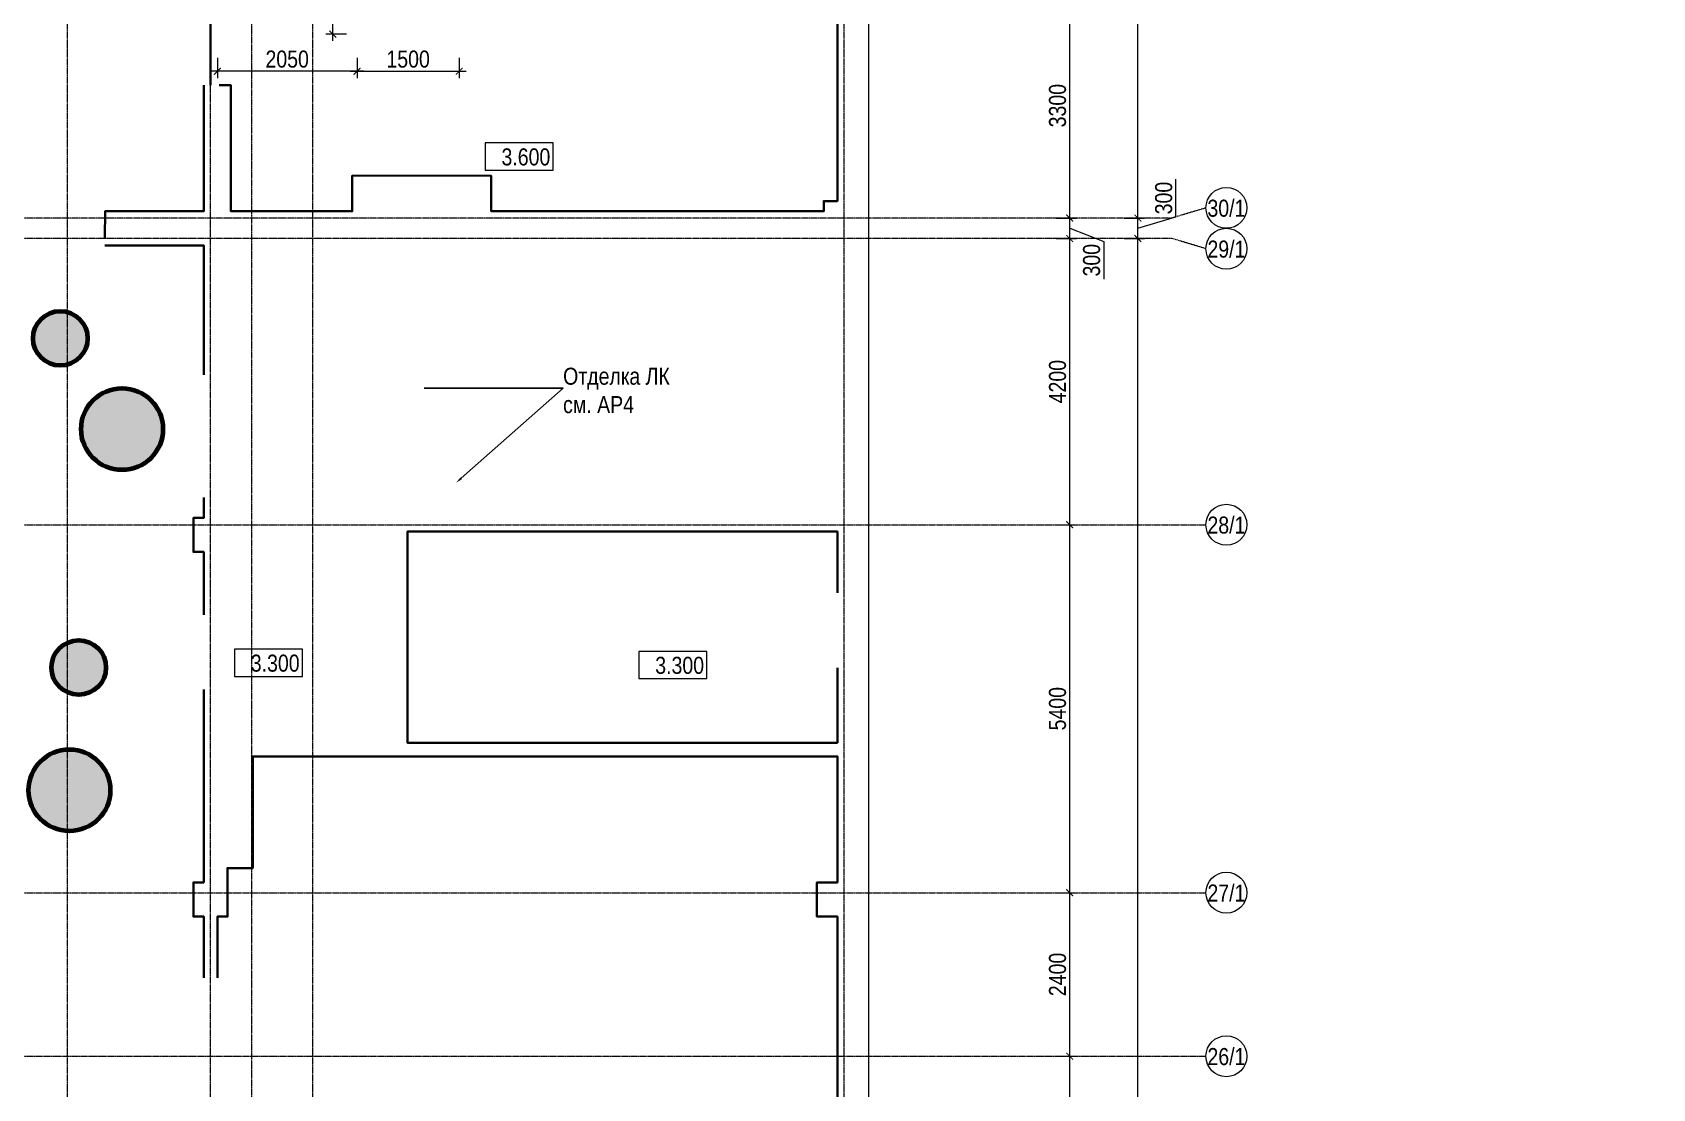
# Model space of a CAD drawing. Header units: millimetres. Extents: x -328335 to 1460319, y -208171 to 164069.
# Drawn here: x 102686 to 126465, y 88025 to 103525 of the extents above; entities that cross this region are included whole.
import ezdxf
from ezdxf import colors
from ezdxf.entities.mleader import LeaderData, LeaderLine
from ezdxf.enums import TextEntityAlignment as Align
from ezdxf.math import Vec2, Vec3

# ---------------------------------------------------------------- set-up
doc = ezdxf.new("R2010")
doc.units = ezdxf.units.MM
doc.header["$LTSCALE"] = 0.5
doc.linetypes.add('CENTER', pattern=[50.8, 31.75, -6.35, 6.35, -6.35])
doc.linetypes.add('DASHED', pattern=[19.05, 12.7, -6.35])
doc.layers.get('Defpoints').update_dxf_attribs({"color": 140})
for name, color, linetype, lineweight in [('АИ_Плинтус', 3, 'Continuous', 9), ('АИ_Полы', 1, 'Continuous', 9), ('АИ_Полы_размеры', 7, 'Continuous', 5), ('АР6_потолок_отм', 5, 'Continuous', 5), ('АЦ_Бафы', 8, 'Continuous', 0), ('АЦ_Выноски', 7, 'Continuous', 5), ('АЦ_Стены', 8, 'Continuous', 70), ('РД_Оси_размер', 8, 'Continuous', 0)]:
    doc.layers.add(name, color=color, linetype=linetype, lineweight=lineweight)
doc.layers.add('АИ_Т_Профиль', color=2, linetype='Continuous', lineweight=40, true_color=0xffff00)
doc.layers.add('РД_Оси_100', color=7, linetype='Continuous', lineweight=0, true_color=0x525252)
doc.layers.add('АР_Делит', color=120, linetype='Continuous', lineweight=0, plot=False)
doc.styles.add('Arial_Narrow_08', font='ARIALN.TTF', dxfattribs={"width": 0.8})
doc.styles.add('style1', font='ARIALN.TTF')
doc.styles.add('ккк', font='isocpeur.ttf', dxfattribs={"width": 0.85, "oblique": 15})
doc.dimstyles.new('Dim100_ареал', dxfattribs={"dimscale": 100, "dimtxt": 2.5, "dimasz": 1, "dimexe": 1, "dimexo": 1, "dimgap": 0.5, "dimtad": 1, "dimzin": 12, "dimdsep": 46, "dimtxsty": 'style1', "dimblk": 'ARCHTICK', "dimcen": 1, "dimdle": 1, "dimaunit": 1, "dimadec": 0, "dimazin": 3, "dimtfac": 1, "dimtmove": 1, "dimatfit": 3, "dimldrblk": 'OPEN30', "dimfxl": 2, "dimfxlon": 1, "dimtolj": 1, "dimtzin": 0, "dimlwd": 5, "dimlwe": 5, "dimarcsym": 0})

# ---------------------------------------------------------------- blocks, each defined once
blk = doc.blocks.new('A-iden')
at = {"linetype": 'Continuous', "lineweight": 5}
blk.add_circle((0, -4), 3, dxfattribs=at)
at = {"color": 0, "linetype": 'Continuous', "lineweight": 20, "style": 'ккк', "width": 0.85}
blk.add_attdef('ID', text='', height=4, dxfattribs=at).set_placement((0.31, -3.85), align=Align.MIDDLE_CENTER)
blk = doc.blocks.new('_ArchTick')
at = {"color": 0, "linetype": 'ByBlock', "const_width": 0.15}
blk.add_lwpolyline([(-0.5, -0.5), (0.5, 0.5)], dxfattribs=at)
blk = doc.blocks.new('*D332')
at = {"layer": 'Defpoints', "color": 0, "transparency": 16777216}
for p in [(116910, 88500), (117910, 88500), (116910, 84900)]:
    blk.add_point(p, dxfattribs=at)
at = {"layer": 'РД_Оси_размер', "color": 0, "lineweight": 5, "transparency": 16777216}
for p, q in [((117710, 88500), (118010, 88500)), ((117910, 84800), (117910, 88600)), ((117710, 84900), (118010, 84900))]:
    blk.add_line(p, q, dxfattribs=at)
at = {"layer": 'РД_Оси_размер', "color": 0, "lineweight": 5, "transparency": 16777216, "xscale": 100, "yscale": 100, "zscale": 100}
for p, rotation in [((117910, 88500), 90), ((117910, 84900), 270)]:
    blk.add_blockref('_ArchTick', p, dxfattribs=dict(at, rotation=rotation))
at = {"layer": 'РД_Оси_размер', "color": 0, "transparency": 16777216, "insert": (117732, 86700), "char_height": 250, "attachment_point": 5, "rotation": 90, "style": 'style1'}
blk.add_mtext('\\A1;3600', dxfattribs=at)
blk = doc.blocks.new('_Open30')
at = {"color": 0, "linetype": 'ByBlock', "lineweight": -2}
for p, q in [((-1, 0.27), (0, 0)), ((0, 0), (-1, -0.27)), ((0, 0), (-1, 0))]:
    blk.add_line(p, q, dxfattribs=at)
blk = doc.blocks.new('*D333')
at = {"layer": 'Defpoints', "color": 0, "transparency": 16777216}
for p in [(116910, 90900), (117910, 90900), (116910, 88500)]:
    blk.add_point(p, dxfattribs=at)
at = {"layer": 'РД_Оси_размер', "color": 0, "lineweight": 5, "transparency": 16777216}
for p, q in [((117710, 90900), (118010, 90900)), ((117910, 88400), (117910, 91000)), ((117710, 88500), (118010, 88500))]:
    blk.add_line(p, q, dxfattribs=at)
at = {"layer": 'РД_Оси_размер', "color": 0, "lineweight": 5, "transparency": 16777216, "xscale": 100, "yscale": 100, "zscale": 100}
for p, rotation in [((117910, 90900), 90), ((117910, 88500), 270)]:
    blk.add_blockref('_ArchTick', p, dxfattribs=dict(at, rotation=rotation))
at = {"layer": 'РД_Оси_размер', "color": 0, "transparency": 16777216, "insert": (117732, 89700), "char_height": 250, "attachment_point": 5, "rotation": 90, "style": 'style1'}
blk.add_mtext('\\A1;2400', dxfattribs=at)
blk = doc.blocks.new('*D334')
at = {"layer": 'Defpoints', "color": 0, "transparency": 16777216}
for p in [(116910, 96300), (117910, 96300), (116910, 90900)]:
    blk.add_point(p, dxfattribs=at)
at = {"layer": 'РД_Оси_размер', "color": 0, "lineweight": 5, "transparency": 16777216}
for p, q in [((117910, 90800), (117910, 96400)), ((117710, 96300), (118010, 96300)), ((117710, 90900), (118010, 90900))]:
    blk.add_line(p, q, dxfattribs=at)
at = {"layer": 'РД_Оси_размер', "color": 0, "lineweight": 5, "transparency": 16777216, "xscale": 100, "yscale": 100, "zscale": 100}
for p, rotation in [((117910, 96300), 90), ((117910, 90900), 270)]:
    blk.add_blockref('_ArchTick', p, dxfattribs=dict(at, rotation=rotation))
at = {"layer": 'РД_Оси_размер', "color": 0, "transparency": 16777216, "insert": (117732, 93600), "char_height": 250, "attachment_point": 5, "rotation": 90, "style": 'style1'}
blk.add_mtext('\\A1;5400', dxfattribs=at)
blk = doc.blocks.new('*D335')
at = {"layer": 'Defpoints', "color": 0, "transparency": 16777216}
for p in [(116910, 100500), (117910, 100500), (116910, 96300)]:
    blk.add_point(p, dxfattribs=at)
at = {"layer": 'РД_Оси_размер', "color": 0, "lineweight": 5, "transparency": 16777216}
for p, q in [((117910, 96200), (117910, 100600)), ((117710, 100500), (118010, 100500)), ((117710, 96300), (118010, 96300))]:
    blk.add_line(p, q, dxfattribs=at)
at = {"layer": 'РД_Оси_размер', "color": 0, "lineweight": 5, "transparency": 16777216, "xscale": 100, "yscale": 100, "zscale": 100}
for p, rotation in [((117910, 100500), 90), ((117910, 96300), 270)]:
    blk.add_blockref('_ArchTick', p, dxfattribs=dict(at, rotation=rotation))
at = {"layer": 'РД_Оси_размер', "color": 0, "transparency": 16777216, "insert": (117732, 98400), "char_height": 250, "attachment_point": 5, "rotation": 90, "style": 'style1'}
blk.add_mtext('\\A1;4200', dxfattribs=at)
blk = doc.blocks.new('*D336')
at = {"layer": 'Defpoints', "color": 0, "transparency": 16777216}
for p in [(116910, 100800), (117910, 100800), (116910, 100500)]:
    blk.add_point(p, dxfattribs=at)
at = {"layer": 'РД_Оси_размер', "color": 0, "lineweight": 5, "transparency": 16777216}
for p, q in [((117910, 100400), (117910, 100900)), ((117710, 100800), (118010, 100800)), ((117910, 100650), (118410, 100458)), ((117710, 100500), (118010, 100500)), ((118410, 100458), (118410, 99905))]:
    blk.add_line(p, q, dxfattribs=at)
at = {"layer": 'РД_Оси_размер', "color": 0, "lineweight": 5, "transparency": 16777216, "xscale": 100, "yscale": 100, "zscale": 100}
for p, rotation in [((117910, 100800), 90), ((117910, 100500), 270)]:
    blk.add_blockref('_ArchTick', p, dxfattribs=dict(at, rotation=rotation))
at = {"layer": 'РД_Оси_размер', "color": 0, "transparency": 16777216, "insert": (118232, 100182), "char_height": 250, "attachment_point": 5, "rotation": 90, "style": 'style1'}
blk.add_mtext('\\A1;300', dxfattribs=at)
blk = doc.blocks.new('*D337')
at = {"layer": 'Defpoints', "color": 0, "transparency": 16777216}
for p in [(116910, 104100), (117910, 104100), (116910, 100800)]:
    blk.add_point(p, dxfattribs=at)
at = {"layer": 'РД_Оси_размер', "color": 0, "lineweight": 5, "transparency": 16777216}
for p, q in [((117910, 100700), (117910, 104200)), ((117710, 104100), (118010, 104100)), ((117710, 100800), (118010, 100800))]:
    blk.add_line(p, q, dxfattribs=at)
at = {"layer": 'РД_Оси_размер', "color": 0, "lineweight": 5, "transparency": 16777216, "xscale": 100, "yscale": 100, "zscale": 100}
for p, rotation in [((117910, 104100), 90), ((117910, 100800), 270)]:
    blk.add_blockref('_ArchTick', p, dxfattribs=dict(at, rotation=rotation))
at = {"layer": 'РД_Оси_размер', "color": 0, "transparency": 16777216, "insert": (117732, 102450), "char_height": 250, "attachment_point": 5, "rotation": 90, "style": 'style1'}
blk.add_mtext('\\A1;3300', dxfattribs=at)
blk = doc.blocks.new('*D45')
at = {"layer": 'Defpoints', "color": 0, "transparency": 16777216}
for p in [(114955, 100500), (118910, 100500), (116910, 69300)]:
    blk.add_point(p, dxfattribs=at)
at = {"layer": 'РД_Оси_размер', "color": 0, "lineweight": 5, "transparency": 16777216}
for p, q in [((118910, 69200), (118910, 100600)), ((118710, 100500), (119010, 100500)), ((118710, 69300), (119010, 69300))]:
    blk.add_line(p, q, dxfattribs=at)
at = {"layer": 'РД_Оси_размер', "color": 0, "lineweight": 5, "transparency": 16777216, "xscale": 100, "yscale": 100, "zscale": 100}
for p, rotation in [((118910, 100500), 90), ((118910, 69300), 270)]:
    blk.add_blockref('_ArchTick', p, dxfattribs=dict(at, rotation=rotation))
at = {"layer": 'РД_Оси_размер', "color": 0, "transparency": 16777216, "insert": (118732, 84900), "char_height": 250, "attachment_point": 5, "rotation": 90, "style": 'style1'}
blk.add_mtext('\\A1;31200', dxfattribs=at)
blk = doc.blocks.new('*D46')
at = {"layer": 'Defpoints', "color": 0, "transparency": 16777216}
for p in [(116910, 100800), (118910, 100800), (114955, 100500)]:
    blk.add_point(p, dxfattribs=at)
at = {"layer": 'РД_Оси_размер', "color": 0, "lineweight": 5, "transparency": 16777216}
for p, q in [((119468, 100817), (119468, 101370)), ((118910, 100400), (118910, 100900)), ((118710, 100800), (119010, 100800)), ((118910, 100650), (119468, 100817)), ((118710, 100500), (119010, 100500))]:
    blk.add_line(p, q, dxfattribs=at)
at = {"layer": 'РД_Оси_размер', "color": 0, "lineweight": 5, "transparency": 16777216, "xscale": 100, "yscale": 100, "zscale": 100}
for p, rotation in [((118910, 100800), 90), ((118910, 100500), 270)]:
    blk.add_blockref('_ArchTick', p, dxfattribs=dict(at, rotation=rotation))
at = {"layer": 'РД_Оси_размер', "color": 0, "transparency": 16777216, "insert": (119290, 101094), "char_height": 250, "attachment_point": 5, "rotation": 90, "style": 'style1'}
blk.add_mtext('\\A1;300', dxfattribs=at)
blk = doc.blocks.new('*D345')
at = {"layer": 'Defpoints', "color": 0, "transparency": 16777216}
for p in [(116910, 134700), (118910, 134700), (116910, 100800)]:
    blk.add_point(p, dxfattribs=at)
at = {"layer": 'РД_Оси_размер', "color": 0, "lineweight": 5, "transparency": 16777216}
for p, q in [((118710, 134700), (119010, 134700)), ((118910, 100700), (118910, 134800)), ((118710, 100800), (119010, 100800))]:
    blk.add_line(p, q, dxfattribs=at)
at = {"layer": 'РД_Оси_размер', "color": 0, "lineweight": 5, "transparency": 16777216, "xscale": 100, "yscale": 100, "zscale": 100}
for p, rotation in [((118910, 134700), 90), ((118910, 100800), 270)]:
    blk.add_blockref('_ArchTick', p, dxfattribs=dict(at, rotation=rotation))
at = {"layer": 'РД_Оси_размер', "color": 0, "transparency": 16777216, "insert": (118732, 117750), "char_height": 250, "attachment_point": 5, "rotation": 90, "style": 'style1'}
blk.add_mtext('\\A1;33900', dxfattribs=at)
blk = doc.blocks.new('Отметка_план')
at = {"color": 7, "lineweight": 5}
blk.add_lwpolyline([(0, 0), (10, 0), (10, 4), (0, 4)], close=True, dxfattribs=at)
at = {"style": 'Arial_Narrow_08', "width": 0.8}
blk.add_attdef('OTMG', text='', height=2.5, dxfattribs=at).set_placement((9.06, 0.7), align=Align.RIGHT)
blk = doc.blocks.new('*D138')
at = {"layer": 'Defpoints', "color": 0, "transparency": 16777216}
for p in [(107450, 103500), (108950, 103500), (108950, 102954)]:
    blk.add_point(p, dxfattribs=at)
at = {"layer": 'АИ_Полы_размеры', "color": 0, "lineweight": 5, "transparency": 16777216}
for p, q in [((107450, 103154), (107450, 102854)), ((108950, 103154), (108950, 102854)), ((107350, 102954), (109050, 102954))]:
    blk.add_line(p, q, dxfattribs=at)
at = {"layer": 'АИ_Полы_размеры', "color": 0, "lineweight": 5, "transparency": 16777216, "xscale": 100, "yscale": 100, "zscale": 100, "rotation": 180}
blk.add_blockref('_ArchTick', (107450, 102954), dxfattribs=at)
at = {"layer": 'АИ_Полы_размеры', "color": 0, "lineweight": 5, "transparency": 16777216, "xscale": 100, "yscale": 100, "zscale": 100}
blk.add_blockref('_ArchTick', (108950, 102954), dxfattribs=at)
at = {"layer": 'АИ_Полы_размеры', "color": 0, "transparency": 16777216, "insert": (108200, 103132), "char_height": 250, "attachment_point": 5, "style": 'style1'}
blk.add_mtext('\\A1;1500', dxfattribs=at)
blk = doc.blocks.new('*D139')
at = {"layer": 'Defpoints', "color": 0, "transparency": 16777216}
for p in [(107094, 104500), (108950, 104500), (108950, 103500)]:
    blk.add_point(p, dxfattribs=at)
at = {"layer": 'АИ_Полы_размеры', "color": 0, "lineweight": 5, "transparency": 16777216}
for p, q in [((107294, 104500), (106994, 104500)), ((107094, 103400), (107094, 104600)), ((107294, 103500), (106994, 103500))]:
    blk.add_line(p, q, dxfattribs=at)
at = {"layer": 'АИ_Полы_размеры', "color": 0, "lineweight": 5, "transparency": 16777216, "xscale": 100, "yscale": 100, "zscale": 100}
for p, rotation in [((107094, 104500), 90), ((107094, 103500), 270)]:
    blk.add_blockref('_ArchTick', p, dxfattribs=dict(at, rotation=rotation))
at = {"layer": 'АИ_Полы_размеры', "color": 0, "transparency": 16777216, "insert": (106916, 104000), "char_height": 250, "attachment_point": 5, "rotation": 90, "style": 'style1'}
blk.add_mtext('\\A1;1000', dxfattribs=at)
blk = doc.blocks.new('*D167')
at = {"layer": 'Defpoints', "color": 0, "transparency": 16777216}
for p in [(105400, 103500), (107450, 103500), (105400, 102954)]:
    blk.add_point(p, dxfattribs=at)
at = {"layer": 'АИ_Полы_размеры', "color": 0, "lineweight": 5, "transparency": 16777216}
for p, q in [((105400, 103154), (105400, 102854)), ((107450, 103154), (107450, 102854)), ((107550, 102954), (105300, 102954))]:
    blk.add_line(p, q, dxfattribs=at)
at = {"layer": 'АИ_Полы_размеры', "color": 0, "lineweight": 5, "transparency": 16777216, "xscale": 100, "yscale": 100, "zscale": 100, "rotation": 180}
blk.add_blockref('_ArchTick', (105400, 102954), dxfattribs=at)
at = {"layer": 'АИ_Полы_размеры', "color": 0, "lineweight": 5, "transparency": 16777216, "xscale": 100, "yscale": 100, "zscale": 100}
blk.add_blockref('_ArchTick', (107450, 102954), dxfattribs=at)
at = {"layer": 'АИ_Полы_размеры', "color": 0, "transparency": 16777216, "insert": (106425, 103132), "char_height": 250, "attachment_point": 5, "style": 'style1'}
blk.add_mtext('\\A1;2050', dxfattribs=at)
blk = doc.blocks.new('Баф_ф1_1200')
at = {"layer": 'АЦ_Стены', "true_color": 0x9e6b9d}
h = blk.add_hatch(color=215, dxfattribs=at)
h.dxf.hatch_style = 1
h.paths.add_polyline_path([(600, 0, 1), (-600, 0, 1)])
at = {"layer": 'АЦ_Стены', "color": 215, "true_color": 0x9e6b9d}
blk.add_circle((0, 0), 600, dxfattribs=at)
blk = doc.blocks.new('Баф_ф1_800')
at = {"layer": 'АЦ_Стены', "true_color": 0x9e6b9d}
h = blk.add_hatch(color=215, dxfattribs=at)
h.dxf.hatch_style = 1
h.paths.add_polyline_path([(400, 0, 1), (-400, 0, 1)])
at = {"layer": 'АЦ_Стены', "color": 215, "true_color": 0x9e6b9d}
blk.add_circle((0, 0), 400, dxfattribs=at)
blk = doc.blocks.new('_Dot')
at = {"color": 0, "linetype": 'ByBlock', "lineweight": -2}
blk.add_line((-0.5, 0), (-1, 0), dxfattribs=at)
at = {"color": 0, "linetype": 'ByBlock', "const_width": 0.5}
blk.add_lwpolyline([(-0.25, 0, 1), (0.25, 0, 1)], format="xyb", close=True, dxfattribs=at)
blk = doc.blocks.new('СОШ_2200_АР_ОСИ_М100_28.05.24')
at = {"layer": 'АР_Делит', "color": 5, "linetype": 'DASHED'}
blk.add_lwpolyline([(114955, 135155), (114955, -355), (93595.036, -355), (93595.036, 13855), (94145, 13855), (94145, 68320), (66055, 68320), (66055, 13857.73), (83455, 13857.73), (83455, -355), (45245, -355), (45245, 13145), (44695, 13145), (44695, 26755), (45245, 26755), (45245, 68320), (20455, 68320), (20455, 26755), (27955, 26755), (27955, 13145), (-355, 13145), (-355, 100855), (37145, 100855), (37145, 129155)], dxfattribs=at)
at = {"layer": 'РД_Оси_100', "color": 8, "linetype": 'CENTER', "true_color": 0x808080}
for p, q in [((114600, -6155), (114600, 139938.679)), ((-5954.958, 96300), (119910, 96300)), ((-5954.958, 90900), (119910, 90900)), ((-5954.958, 88500), (119910, 88500))]:
    blk.add_line(p, q, dxfattribs=at)
for points in [[(103200, -6155), (103200, 139938.679)], [(105300, -6155), (105300, 139938.679)], [(105900, 139938.679), (105900, -6155)], [(106800, -6155), (106800, 139938.679)], [(119910, 100950), (119410, 100800), (-5454.958, 100800), (-5954.958, 100950)], [(119910, 100350), (119410, 100500), (-5454.958, 100500), (-5954.958, 100350)]]:
    blk.add_lwpolyline(points, dxfattribs=at)
at = {"layer": 'РД_Оси_100', "color": 0}
ref = blk.add_blockref('A-iden', (120210, 101350), dxfattribs=dict(at, xscale=100, yscale=100, zscale=100))
ref.add_attrib('ID', '30/1', dxfattribs={"layer": '0', "linetype": 'Continuous', "height": 250, "style": 'style1'}).set_placement((120210, 100950), align=Align.MIDDLE)
ref = blk.add_blockref('A-iden', (120210, 100750), dxfattribs=dict(at, xscale=100, yscale=100, zscale=100))
ref.add_attrib('ID', '29/1', dxfattribs={"layer": '0', "linetype": 'Continuous', "height": 250, "style": 'style1'}).set_placement((120210, 100350), align=Align.MIDDLE)
ref = blk.add_blockref('A-iden', (120210, 96700), dxfattribs=dict(at, xscale=100, yscale=100, zscale=100))
ref.add_attrib('ID', '28/1', dxfattribs={"layer": '0', "linetype": 'Continuous', "height": 250, "style": 'style1'}).set_placement((120210, 96300), align=Align.MIDDLE)
ref = blk.add_blockref('A-iden', (120210, 91300), dxfattribs=dict(at, xscale=100, yscale=100, zscale=100))
ref.add_attrib('ID', '27/1', dxfattribs={"layer": '0', "linetype": 'Continuous', "height": 250, "style": 'style1'}).set_placement((120210, 90900), align=Align.MIDDLE)
ref = blk.add_blockref('A-iden', (120210, 88900), dxfattribs=dict(at, xscale=100, yscale=100, zscale=100))
ref.add_attrib('ID', '26/1', dxfattribs={"layer": '0', "linetype": 'Continuous', "height": 250, "style": 'style1'}).set_placement((120210, 88500), align=Align.MIDDLE)
at = {"layer": 'РД_Оси_размер'}
for base, p1, p2, picture, middle in [((118910, 134700), (116910, 100800), (116910, 134700), '*D345', (118732.357, 117750)), ((117910, 104100), (116910, 100800), (116910, 104100), '*D337', (117732.357, 102450)), ((118910, 100800), (114955, 100500), (116910, 100800), '*D46', (119290.286, 100867.379)), ((118910, 100500), (116910, 69300), (114955, 100500), '*D45', (118732.357, 84900)), ((117910, 100500), (116910, 96300), (116910, 100500), '*D335', (117732.357, 98400)), ((117910, 96300), (116910, 90900), (116910, 96300), '*D334', (117732.357, 93600)), ((117910, 90900), (116910, 88500), (116910, 90900), '*D333', (117732.357, 89700)), ((117910, 88500), (116910, 84900), (116910, 88500), '*D332', (117732.357, 86700))]:
    dim = blk.add_linear_dim(base=base, p1=p1, p2=p2, angle=90, dimstyle='Dim100_ареал', dxfattribs=at)
    dim.commit()
    dim.dimension.update_dxf_attribs({"geometry": picture, "text_midpoint": middle})
dim = blk.add_linear_dim(base=(117910, 100800), p1=(116910, 100500), p2=(116910, 100800), angle=90, dimstyle='Dim100_ареал', dxfattribs=at)
dim.commit()
dim.dimension.update_dxf_attribs({"geometry": '*D336', "text_midpoint": (118410, 100407.707), "dimtype": 160})

msp = doc.modelspace()

# ---------------------------------------------------------------- linework, layer by layer
at = {"layer": 'АИ_Плинтус', "color": 24, "linetype": 'ByBlock', "lineweight": 35, "true_color": 0xa52900}
for points in [[(105425, 102749.474), (105600, 102749.474), (105600, 100900), (107380.784, 100900), (107380.784, 101425), (109420, 101420), (109420, 100900), (114300, 100900), (114300, 101050), (114500, 101050), (114500, 103850), (114200, 103850), (114200, 104350), (114500, 104350), (114500, 104930), (107100, 104930)], [(114500, 86150), (114500, 90550), (114200, 90550), (114200, 91050), (114500, 91050), (114500, 92900), (105920, 92900), (105920, 91260), (105548.23, 91260), (105550, 90550), (105400, 90550), (105400, 89650)]]:
    msp.add_lwpolyline(points, dxfattribs=at)
at = {"layer": 'АИ_Плинтус', "color": 160, "linetype": 'ByBlock', "lineweight": 35, "true_color": 0x003fff}
for points in [[(103749.898, 100510), (103751.898, 100900), (105200, 100900), (105200, 102750.925)], [(103747.63, 100400), (105200, 100400), (105200, 98500)], [(105200, 96700), (105200, 96400), (105050, 96400), (105050, 95900), (105200, 95900), (105200, 94980)], [(105200, 93880), (105200, 91050), (105050, 91050), (105050, 90550), (105200, 90550), (105200, 89650)]]:
    msp.add_lwpolyline(points, dxfattribs=at)
at = {"layer": 'АИ_Плинтус', "color": 92, "linetype": 'ByBlock', "lineweight": 35}
msp.add_lwpolyline([(114500, 95300.005), (114500, 96200), (108190, 96200), (108190, 93100), (114500, 93100), (114500, 94200.005)], dxfattribs=at)
at = {"layer": 'АИ_Т_Профиль', "linetype": 'ByBlock', "lineweight": 35}
msp.add_lwpolyline([(105300, 102749.238), (105300, 103800)], dxfattribs=at)

# ---------------------------------------------------------------- block references
at = {"layer": 'АР6_потолок_отм'}
ref = msp.add_blockref('Отметка_план', (109329.393, 101503.08), dxfattribs=dict(at, xscale=100, yscale=100, zscale=100))
ref.add_attrib('OTMG', '3.600', dxfattribs={"layer": '0', "color": 0, "height": 250, "style": 'style1'}).set_placement((110286.811, 101822.897), align=Align.TOP_RIGHT)
ref = msp.add_blockref('Отметка_план', (105649.998, 94074.006), dxfattribs=dict(at, xscale=100, yscale=100, zscale=100))
ref.add_attrib('OTMG', '3.300', dxfattribs={"layer": '0', "color": 0, "height": 250, "style": 'style1'}).set_placement((106607.416, 94393.822), align=Align.TOP_RIGHT)
ref = msp.add_blockref('Отметка_план', (111586.188, 94041.778), dxfattribs=dict(at, xscale=100, yscale=100, zscale=100))
ref.add_attrib('OTMG', '3.300', dxfattribs={"layer": '0', "color": 0, "height": 250, "style": 'style1'}).set_placement((112543.606, 94361.594), align=Align.TOP_RIGHT)
at = {"layer": 'АЦ_Бафы'}
for name, p in [('Баф_ф1_800', (103095.318, 99035.168)), ('Баф_ф1_1200', (104001.323, 97703.205)), ('Баф_ф1_800', (103365.892, 94204.367)), ('Баф_ф1_1200', (103229.085, 92403.29))]:
    msp.add_blockref(name, p, dxfattribs=at)
at = {"layer": 'РД_Оси_100'}
msp.add_blockref('СОШ_2200_АР_ОСИ_М100_28.05.24', (0, 0), dxfattribs=at)

# ---------------------------------------------------------------- dimensions: what is measured, and where the dimension line sits
at = {"layer": 'АИ_Полы_размеры'}
dim = msp.add_linear_dim(base=(107093.918, 104500), p1=(108950, 103500), p2=(108950, 104500), angle=90, dimstyle='Dim100_ареал', dxfattribs=at)
dim.commit()
dim.dimension.update_dxf_attribs({"geometry": '*D139', "text_midpoint": (106916.275, 104000)})
for base, p2, picture, middle in [((105400, 102953.915), (105400, 103500), '*D167', (106425, 103131.558)), ((108950, 102953.915), (108950, 103500), '*D138', (108200, 103131.558))]:
    dim = msp.add_linear_dim(base=base, p1=(107450, 103500), p2=p2, dimstyle='Dim100_ареал', dxfattribs=at)
    dim.commit()
    dim.dimension.update_dxf_attribs({"geometry": picture, "text_midpoint": middle})

# ---------------------------------------------------------------- leaders
at = {"layer": 'АИ_Полы', "color": 7, "lineweight": 0}
ml = msp.add_multileader_mtext('Standard', dxfattribs=at)
ml.set_content('Отделка ЛК \\Pсм. АР4', color=7, style='style1')
ml.set_leader_properties()
ml.build(insert=Vec2(0, 0))
ml.multileader.update_dxf_attribs({"text_left_attachment_type": 6, "text_right_attachment_type": 6, "dogleg_length": 0.36, "arrow_head_size": 100})
ctx = ml.context
ctx.base_point, ctx.char_height, ctx.arrow_head_size, ctx.landing_gap_size, ctx.plane_origin = Vec3(110474.81, 98304.392), 250, 100, 0, Vec3(182835.243, 79598.786)
ctx.left_attachment, ctx.right_attachment = 6, 6
notes = []
notes.append((ctx, [(0, (1, 1, 0), (110474.45, 98304.392), (1, 0), 0.36, [(1, [(108903.236, 96915.01)], 0, [])])]))
ctx.mtext.insert, ctx.mtext.rotation, ctx.mtext.width, ctx.mtext.defined_height, ctx.mtext.flow_direction = Vec3(110474.81, 98604.392), 6.283185307, 2384.53574, 799.326, 5
at = {"layer": 'АЦ_Выноски'}
ml = msp.add_multileader_mtext('Standard', dxfattribs=at)
ml.set_content('\\pxa0.66667;Аккустические подвесные \\Pпанели из минерального \\Pстекловолокна. \\P\\pa0.25;%%C800, %%C1200мм.\\P\\pa0.66667;Акцентный цвет: {\\C240;\\c2367469;NSC S 2020-R60B\\Pпривязку см. раздел АИ}', color=256, style='style1')
ml.set_leader_properties(color=256)
ml.set_arrow_properties(name='DOT')
ml.build(insert=Vec2(0, 0))
ml.multileader.update_dxf_attribs({"has_dogleg": 0, "text_left_attachment_type": 6, "text_right_attachment_type": 6, "arrow_head_size": 200, "scale": 100})
ctx = ml.context
ctx.base_point, ctx.scale, ctx.char_height, ctx.arrow_head_size, ctx.landing_gap_size, ctx.plane_origin, ctx.plane_x_axis, ctx.plane_y_axis = Vec3(93032.143, 94242.652), 100, 250, 200, 50, Vec3(100610.13, 100858.648), Vec3(1, 0.00000001), Vec3(-0.00000001, 1)
ctx.left_attachment, ctx.right_attachment = 6, 6
notes.append((ctx, [(0, (1, 1, 0), (98625.868, 94242.652), (-1, -0.00000001), 800, [(0, [(100339.612, 94913.963), (101568.863, 96742.148)], 0, [])])]))
ctx.mtext.insert, ctx.mtext.text_direction, ctx.mtext.rotation, ctx.mtext.width, ctx.mtext.line_spacing_factor, ctx.mtext.flow_direction = Vec3(93082.143, 94566.151), Vec3(1, 0.00000001), 0.00000001, 11047.033, 0.8, 5
for ctx, leaders in notes:
    for number, flags, end, landing, length, lines in leaders:
        leader = LeaderData()
        leader.index, (leader.has_last_leader_line, leader.has_dogleg_vector, leader.attachment_direction) = number, flags
        leader.last_leader_point, leader.dogleg_vector, leader.dogleg_length = Vec3(end), Vec3(landing), length
        for number, points, colour, breaks in lines:
            line = LeaderLine()
            line.index, line.vertices, line.color, line.breaks = number, Vec3.list(points), colors.encode_raw_color(colour), breaks
            leader.lines.append(line)
        ctx.leaders.append(leader)

doc.saveas('drawing.dxf')
